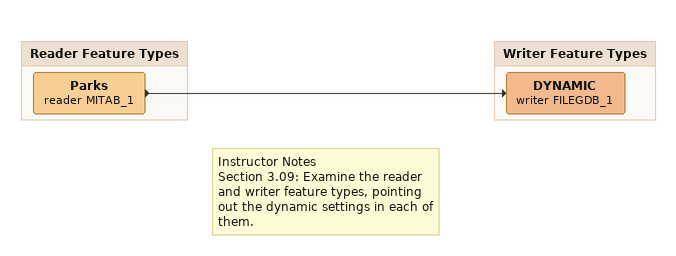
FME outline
Note: Instructor Notes / Section 3.09: Examine the reader and writer feature types, pointing out the dynamic settings in each of them.

Bookmark: Reader Feature Types
Parks (reader MITAB_1)
    -> DYNAMIC (writer FILEGDB_1)

Bookmark: Writer Feature Types
DYNAMIC (writer FILEGDB_1)
